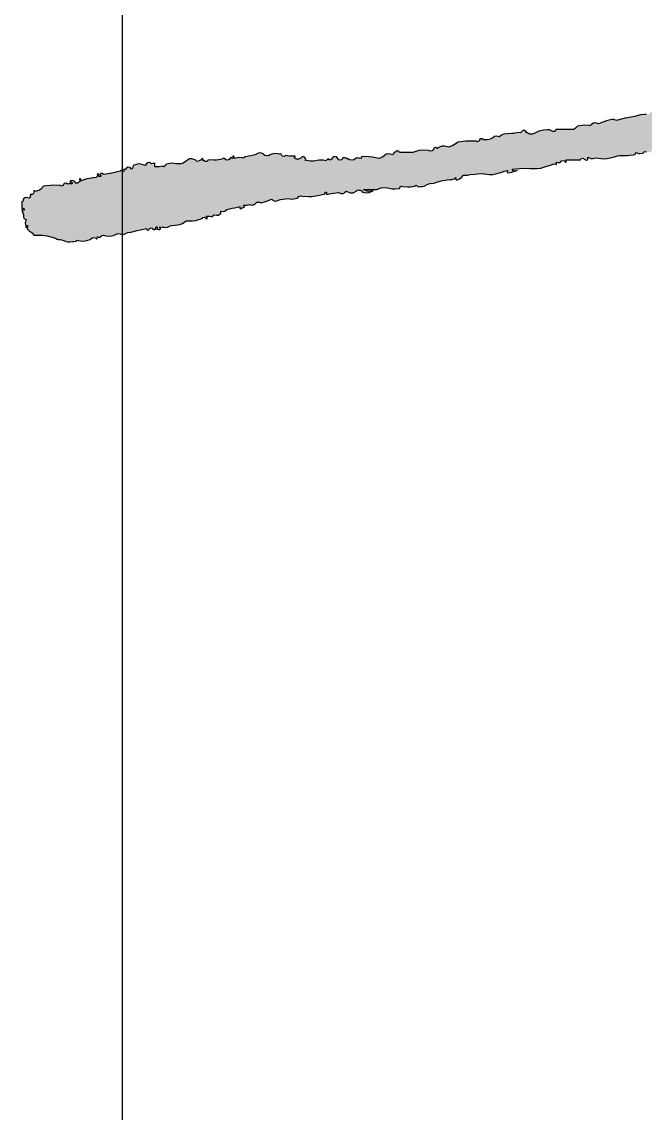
# Model space of a CAD drawing. Header units: millimetres. Extents: x 539196 to 807275, y 431843 to 1156631.
# Drawn here: x 623440 to 623832, y 434808 to 435495 of the extents above; entities that cross this region are included whole.
import ezdxf

# ---------------------------------------------------------------- set-up
doc = ezdxf.new("R2010")
doc.units = ezdxf.units.MM
doc.header["$MEASUREMENT"] = 0

# ---------------------------------------------------------------- blocks, each defined once
blk = doc.blocks.new('nhgjnj')
h = blk.add_hatch(color=5)
h.set_gradient(color1=(0, 0, 255), color2=(46, 46, 255), one_color=1, tint=0.59)
h.paths.add_polyline_path([(87.063, -9.808), (87.064, -9.821), (87.097, -9.821), (87.114, -9.821), (87.147, -9.821), (87.141, -9.81), (87.149, -9.794), (87.161, -9.793), (87.161, -9.804), (87.161, -9.81), (87.161, -9.821), (87.183, -9.813), (87.194, -9.808), (87.217, -9.8), (87.242, -9.8), (87.258, -9.792), (87.272, -9.772), (87.31, -9.782), (87.333, -9.78), (87.37, -9.765), (87.359, -9.772), (87.343, -9.764), (87.342, -9.751), (87.367, -9.758), (87.384, -9.754), (87.404, -9.737), (87.417, -9.711), (87.428, -9.698), (87.453, -9.682), (87.452, -9.581), (87.459, -9.529), (87.488, -9.432), (87.499, -9.412), (87.502, -9.399), (87.501, -9.376), (87.507, -9.36), (87.51, -9.351), (87.515, -9.335), (87.525, -9.308), (87.528, -9.293), (87.529, -9.265), (87.525, -9.235), (87.524, -9.219), (87.522, -9.189), (87.514, -9.187), (87.51, -9.175), (87.515, -9.168), (87.522, -9.113), (87.519, -9.082), (87.501, -9.029), (87.484, -9.006), (87.481, -8.987), (87.488, -8.96), (87.493, -8.957), (87.495, -8.952), (87.495, -8.946), (87.484, -8.95), (87.474, -8.948), (87.467, -8.939), (87.475, -8.937), (87.479, -8.925), (87.474, -8.918), (87.457, -8.895), (87.453, -8.876), (87.46, -8.848), (87.463, -8.792), (87.457, -8.76), (87.432, -8.709), (87.438, -8.682), (87.44, -8.668), (87.446, -8.64), (87.428, -8.61), (87.422, -8.592), (87.418, -8.557), (87.399, -8.485), (87.391, -8.449), (87.376, -8.376), (87.389, -8.374), (87.396, -8.36), (87.39, -8.348), (87.374, -8.343), (87.366, -8.321), (87.376, -8.307), (87.386, -8.293), (87.388, -8.281), (87.383, -8.265), (87.373, -8.271), (87.357, -8.263), (87.356, -8.251), (87.367, -8.251), (87.372, -8.251), (87.383, -8.251), (87.388, -8.235), (87.386, -8.223), (87.376, -8.209), (87.371, -8.218), (87.366, -8.222), (87.356, -8.223), (87.36, -8.19), (87.361, -8.173), (87.363, -8.14), (87.346, -8.103), (87.34, -8.083), (87.335, -8.043), (87.329, -7.989), (87.318, -7.961), (87.286, -7.918), (87.286, -7.842), (87.281, -7.803), (87.258, -7.73), (87.246, -7.724), (87.242, -7.706), (87.251, -7.695), (87.26, -7.689), (87.26, -7.674), (87.251, -7.668), (87.246, -7.676), (87.241, -7.68), (87.231, -7.681), (87.232, -7.659), (87.233, -7.648), (87.238, -7.626), (87.235, -7.612), (87.229, -7.604), (87.217, -7.598), (87.222, -7.565), (87.219, -7.545), (87.203, -7.515), (87.192, -7.515), (87.186, -7.515), (87.175, -7.515), (87.179, -7.486), (87.173, -7.467), (87.154, -7.445), (87.141, -7.384), (87.134, -7.354), (87.119, -7.292), (87.13, -7.297), (87.14, -7.294), (87.147, -7.286), (87.135, -7.268), (87.131, -7.258), (87.126, -7.237), (87.121, -7.246), (87.115, -7.249), (87.106, -7.251), (87.105, -7.223), (87.104, -7.209), (87.099, -7.181), (87.106, -7.154), (87.102, -7.135), (87.085, -7.112), (87.072, -7.099), (87.069, -7.088), (87.071, -7.07), (87.074, -7.062), (87.075, -7.058), (87.078, -7.049), (87.061, -6.999), (87.053, -6.974), (87.036, -6.924), (87.049, -6.907), (87.053, -6.897), (87.057, -6.876), (87.04, -6.822), (87.034, -6.793), (87.029, -6.737), (87.034, -6.692), (87.032, -6.669), (87.022, -6.626), (87.003, -6.612), (86.996, -6.593), (87.001, -6.57), (87.006, -6.498), (87.005, -6.461), (86.994, -6.39), (86.986, -6.356), (86.982, -6.339), (86.974, -6.306), (86.964, -6.31), (86.953, -6.302), (86.953, -6.292), (86.964, -6.292), (86.969, -6.292), (86.981, -6.292), (86.968, -6.237), (86.964, -6.209), (86.96, -6.153), (86.971, -6.122), (86.969, -6.099), (86.953, -6.07), (86.947, -6.069), (86.943, -6.061), (86.946, -6.056), (86.963, -6.012), (86.961, -5.98), (86.939, -5.938), (86.93, -5.936), (86.926, -5.924), (86.932, -5.917), (86.932, -5.899), (86.938, -5.887), (86.953, -5.875), (86.963, -5.826), (86.959, -5.796), (86.939, -5.75), (86.948, -5.794), (86.944, -5.821), (86.925, -5.862), (86.925, -5.8), (86.925, -5.77), (86.925, -5.709), (86.906, -5.662), (86.902, -5.634), (86.904, -5.584), (86.915, -5.529), (86.917, -5.5), (86.911, -5.445), (86.894, -5.438), (86.885, -5.421), (86.89, -5.403), (86.892, -5.348), (86.891, -5.319), (86.883, -5.264), (86.877, -5.264), (86.873, -5.256), (86.876, -5.25), (86.889, -5.238), (86.892, -5.226), (86.89, -5.209), (86.889, -5.189), (86.887, -5.179), (86.883, -5.16), (86.862, -5.116), (86.855, -5.091), (86.849, -5.042), (86.836, -5.004), (86.83, -4.984), (86.821, -4.945), (86.815, -4.911), (86.812, -4.895), (86.807, -4.861), (86.806, -4.832), (86.801, -4.817), (86.786, -4.792), (86.797, -4.796), (86.807, -4.794), (86.814, -4.785), (86.799, -4.748), (86.787, -4.73), (86.758, -4.702), (86.759, -4.671), (86.757, -4.655), (86.751, -4.625), (86.746, -4.57), (86.743, -4.542), (86.737, -4.486), (86.75, -4.407), (86.749, -4.363), (86.73, -4.285), (86.717, -4.249), (86.712, -4.231), (86.703, -4.195), (86.713, -4.199), (86.723, -4.196), (86.73, -4.188), (86.721, -4.145), (86.716, -4.125), (86.703, -4.083), (86.711, -4.105), (86.706, -4.124), (86.689, -4.139), (86.679, -4.056), (86.677, -4.014), (86.682, -3.931), (86.682, -3.881), (86.681, -3.855), (86.675, -3.806), (86.661, -3.761), (86.654, -3.739), (86.64, -3.694), (86.629, -3.669), (86.628, -3.652), (86.633, -3.625), (86.622, -3.625), (86.617, -3.625), (86.605, -3.625), (86.609, -3.608), (86.61, -3.6), (86.612, -3.583), (86.593, -3.57), (86.586, -3.551), (86.592, -3.528), (86.599, -3.529), (86.607, -3.522), (86.605, -3.514), (86.594, -3.514), (86.589, -3.514), (86.578, -3.514), (86.578, -3.447), (86.578, -3.414), (86.578, -3.347), (86.563, -3.339), (86.559, -3.318), (86.571, -3.305), (86.581, -3.292), (86.583, -3.28), (86.578, -3.264), (86.567, -3.264), (86.561, -3.264), (86.55, -3.264), (86.563, -3.227), (86.564, -3.205), (86.557, -3.167), (86.567, -3.087), (86.566, -3.044), (86.55, -2.965), (86.533, -2.92), (86.529, -2.895), (86.529, -2.847), (86.529, -2.802), (86.527, -2.78), (86.522, -2.736), (86.519, -2.72), (86.51, -2.711), (86.494, -2.708), (86.505, -2.676), (86.507, -2.658), (86.501, -2.625), (86.489, -2.612), (86.485, -2.601), (86.487, -2.583), (86.49, -2.561), (86.491, -2.55), (86.494, -2.528), (86.483, -2.528), (86.478, -2.528), (86.467, -2.528), (86.477, -2.484), (86.479, -2.461), (86.473, -2.416), (86.468, -2.425), (86.463, -2.429), (86.453, -2.43), (86.443, -2.416), (86.45, -2.395), (86.467, -2.389), (86.467, -2.333), (86.467, -2.305), (86.467, -2.25), (86.456, -2.246), (86.452, -2.23), (86.46, -2.222), (86.463, -2.176), (86.456, -2.15), (86.432, -2.111), (86.421, -2.084), (86.418, -2.07), (86.418, -2.041), (86.423, -2.038), (86.426, -2.034), (86.425, -2.027), (86.414, -2.027), (86.408, -2.027), (86.397, -2.027), (86.414, -1.998), (86.415, -1.976), (86.404, -1.944), (86.414, -1.93), (86.411, -1.912), (86.397, -1.902), (86.397, -1.847), (86.397, -1.819), (86.397, -1.763), (86.382, -1.755), (86.379, -1.734), (86.39, -1.722), (86.378, -1.702), (86.375, -1.689), (86.376, -1.666), (86.367, -1.634), (86.371, -1.61), (86.39, -1.583), (86.405, -1.566), (86.409, -1.55), (86.404, -1.527), (86.394, -1.501), (86.391, -1.486), (86.39, -1.458), (86.395, -1.397), (86.393, -1.365), (86.383, -1.305), (86.39, -1.316), (86.382, -1.331), (86.369, -1.333), (86.376, -1.255), (86.377, -1.216), (86.376, -1.138), (86.371, -1.117), (86.361, -1.105), (86.341, -1.097), (86.34, -1.057), (86.343, -1.037), (86.355, -0.999), (86.367, -0.994), (86.372, -0.991), (86.383, -0.985), (86.385, -0.924), (86.38, -0.892), (86.362, -0.833), (86.343, -0.779), (86.337, -0.75), (86.335, -0.694), (86.334, -0.638), (86.333, -0.61), (86.328, -0.555), (86.313, -0.536), (86.305, -0.527), (86.286, -0.513), (86.277, -0.483), (86.281, -0.462), (86.3, -0.437), (86.32, -0.414), (86.323, -0.387), (86.307, -0.36), (86.298, -0.316), (86.295, -0.294), (86.293, -0.249), (86.301, -0.211), (86.299, -0.189), (86.286, -0.152), (86.275, -0.124), (86.269, -0.11), (86.258, -0.083), (86.258, 0.012), (86.258, 0.059), (86.258, 0.154), (86.237, 0.172), (86.234, 0.201), (86.251, 0.223), (86.259, 0.257), (86.253, 0.281), (86.23, 0.306), (86.216, 0.332), (86.211, 0.347), (86.21, 0.376), (86.212, 0.404), (86.211, 0.419), (86.203, 0.445), (86.185, 0.443), (86.174, 0.447), (86.161, 0.459), (86.163, 0.477), (86.159, 0.488), (86.147, 0.501), (86.158, 0.495), (86.173, 0.502), (86.175, 0.515), (86.164, 0.51), (86.154, 0.513), (86.147, 0.522), (86.163, 0.534), (86.168, 0.551), (86.161, 0.57), (86.15, 0.57), (86.144, 0.57), (86.133, 0.57), (86.136, 0.589), (86.129, 0.604), (86.112, 0.612), (86.101, 0.638), (86.1, 0.654), (86.105, 0.682), (86.124, 0.675), (86.141, 0.68), (86.154, 0.695), (86.163, 0.719), (86.161, 0.737), (86.147, 0.758), (86.121, 0.773), (86.109, 0.791), (86.105, 0.82), (86.094, 0.82), (86.089, 0.82), (86.078, 0.82), (86.088, 0.86), (86.095, 0.88), (86.112, 0.918), (86.093, 0.957), (86.086, 0.979), (86.078, 1.022), (86.093, 1.028), (86.1, 1.041), (86.098, 1.057), (86.111, 1.111), (86.114, 1.14), (86.112, 1.196), (86.096, 1.204), (86.088, 1.219), (86.091, 1.237), (86.098, 1.238), (86.102, 1.246), (86.098, 1.251), (86.084, 1.279), (86.078, 1.293), (86.064, 1.321), (86.063, 1.354), (86.064, 1.371), (86.071, 1.404), (86.077, 1.526), (86.075, 1.588), (86.064, 1.71), (86.049, 1.718), (86.045, 1.739), (86.057, 1.751), (86.063, 1.79), (86.06, 1.813), (86.043, 1.848), (86.032, 1.962), (86.033, 2.021), (86.05, 2.133), (86.062, 2.14), (86.066, 2.157), (86.057, 2.168), (86.045, 2.186), (86.038, 2.195), (86.022, 2.21), (86.022, 2.265), (86.022, 2.293), (86.022, 2.349), (86.011, 2.382), (86.005, 2.399), (85.994, 2.432), (86.002, 2.515), (86.003, 2.557), (86.001, 2.64), (85.988, 2.702), (85.981, 2.732), (85.966, 2.793), (85.977, 2.787), (85.993, 2.795), (85.994, 2.807), (85.984, 2.801), (85.968, 2.809), (85.966, 2.821), (85.978, 2.821), (85.983, 2.821), (85.994, 2.821), (85.998, 2.837), (85.999, 2.846), (86.001, 2.863), (86.003, 2.913), (86, 2.939), (85.987, 2.988), (85.989, 3.099), (85.988, 3.155), (85.98, 3.265), (85.974, 3.266), (85.97, 3.274), (85.973, 3.279), (85.981, 3.335), (85.984, 3.363), (85.987, 3.418), (85.982, 3.421), (85.979, 3.426), (85.98, 3.432), (85.991, 3.428), (86.001, 3.43), (86.008, 3.439), (86.001, 3.455), (85.994, 3.463), (85.98, 3.474), (85.967, 3.511), (85.966, 3.533), (85.973, 3.571), (85.985, 3.626), (85.988, 3.654), (85.987, 3.71), (85.975, 3.713), (85.968, 3.727), (85.973, 3.738), (85.962, 3.771), (85.957, 3.788), (85.946, 3.821), (85.947, 3.833), (85.936, 3.844), (85.925, 3.842), (85.922, 3.837), (85.917, 3.834), (85.911, 3.835), (85.911, 3.846), (85.911, 3.852), (85.911, 3.863), (85.921, 3.858), (85.931, 3.861), (85.939, 3.87), (85.93, 3.872), (85.926, 3.884), (85.932, 3.891), (85.934, 3.899), (85.946, 3.903), (85.953, 3.898), (85.963, 3.894), (85.973, 3.896), (85.98, 3.905), (85.966, 3.929), (85.964, 3.948), (85.973, 3.974), (85.979, 3.977), (85.981, 3.982), (85.98, 3.988), (85.969, 3.988), (85.964, 3.988), (85.953, 3.988), (85.943, 4.008), (85.941, 4.021), (85.946, 4.043), (85.96, 4.07), (85.965, 4.084), (85.973, 4.113), (85.963, 4.132), (85.956, 4.141), (85.939, 4.155), (85.947, 4.181), (85.948, 4.196), (85.946, 4.224), (85.935, 4.25), (85.932, 4.265), (85.932, 4.293), (85.936, 4.315), (85.934, 4.329), (85.925, 4.349), (85.936, 4.349), (85.941, 4.349), (85.953, 4.349), (85.958, 4.382), (85.954, 4.402), (85.939, 4.432), (85.95, 4.432), (85.955, 4.432), (85.966, 4.432), (85.966, 4.488), (85.966, 4.516), (85.966, 4.571), (85.973, 4.572), (85.977, 4.58), (85.973, 4.585), (85.947, 4.647), (85.941, 4.685), (85.946, 4.752), (85.953, 4.76), (85.949, 4.776), (85.939, 4.78), (85.939, 4.835), (85.939, 4.863), (85.939, 4.919), (85.924, 4.927), (85.92, 4.948), (85.932, 4.96), (85.942, 4.974), (85.944, 4.986), (85.939, 5.002), (85.928, 4.998), (85.918, 5), (85.911, 5.009), (85.931, 5.032), (85.934, 5.059), (85.918, 5.085), (85.923, 5.102), (85.926, 5.11), (85.932, 5.127), (85.903, 5.163), (85.895, 5.193), (85.904, 5.238), (85.92, 5.268), (85.923, 5.288), (85.918, 5.321), (85.915, 5.335), (85.909, 5.343), (85.897, 5.349), (85.906, 5.415), (85.907, 5.449), (85.904, 5.516), (85.888, 5.545), (85.89, 5.573), (85.911, 5.599), (85.923, 5.611), (85.925, 5.626), (85.918, 5.641), (85.913, 5.65), (85.907, 5.654), (85.897, 5.655), (85.891, 5.688), (85.889, 5.705), (85.89, 5.738), (85.895, 5.771), (85.896, 5.788), (85.897, 5.822), (85.886, 5.822), (85.88, 5.822), (85.869, 5.822), (85.866, 5.84), (85.873, 5.855), (85.89, 5.863), (85.9, 5.893), (85.907, 5.907), (85.925, 5.933), (85.929, 5.978), (85.924, 6.003), (85.904, 6.044), (85.906, 6.086), (85.905, 6.107), (85.897, 6.148), (85.881, 6.161), (85.876, 6.178), (85.883, 6.197), (85.894, 6.197), (85.9, 6.197), (85.911, 6.197), (85.912, 6.219), (85.914, 6.23), (85.918, 6.252), (85.926, 6.27), (85.924, 6.286), (85.911, 6.301), (85.902, 6.303), (85.898, 6.315), (85.904, 6.322), (85.92, 6.415), (85.918, 6.466), (85.897, 6.558), (85.911, 6.558), (85.918, 6.558), (85.932, 6.558), (85.911, 6.599), (85.905, 6.623), (85.904, 6.669), (85.916, 6.672), (85.923, 6.686), (85.918, 6.697), (85.927, 6.723), (85.93, 6.738), (85.932, 6.766), (85.921, 6.827), (85.918, 6.858), (85.918, 6.919), (85.921, 6.945), (85.926, 6.959), (85.939, 6.982), (85.951, 6.988), (85.955, 7.006), (85.946, 7.016), (85.933, 7.029), (85.929, 7.041), (85.932, 7.058), (85.943, 7.125), (85.95, 7.159), (85.966, 7.225), (85.955, 7.225), (85.95, 7.225), (85.939, 7.225), (85.938, 7.253), (85.937, 7.267), (85.932, 7.294), (85.935, 7.34), (85.941, 7.364), (85.959, 7.405), (85.955, 7.48), (85.956, 7.519), (85.966, 7.593), (85.986, 7.63), (85.991, 7.655), (85.987, 7.697), (85.978, 7.713), (85.974, 7.721), (85.966, 7.739), (85.977, 7.732), (85.993, 7.74), (85.994, 7.753), (85.983, 7.753), (85.978, 7.753), (85.966, 7.753), (85.97, 7.769), (85.971, 7.778), (85.973, 7.794), (85.978, 7.825), (85.986, 7.842), (86.008, 7.864), (86.008, 7.892), (86.01, 7.906), (86.015, 7.933), (86.004, 7.994), (86.001, 8.025), (86.001, 8.086), (86.005, 8.097), (86.003, 8.106), (85.994, 8.114), (86.005, 8.114), (86.011, 8.114), (86.022, 8.114), (86.024, 8.169), (86.023, 8.198), (86.015, 8.253), (86.03, 8.312), (86.029, 8.348), (86.008, 8.406), (85.983, 8.462), (85.977, 8.496), (85.98, 8.558), (85.991, 8.562), (85.995, 8.578), (85.987, 8.586), (85.99, 8.647), (85.987, 8.679), (85.973, 8.739), (85.973, 8.774), (85.966, 8.794), (85.946, 8.822), (85.876, 8.856), (85.841, 8.872), (85.772, 8.906), (85.713, 8.924), (85.679, 8.925), (85.619, 8.913), (85.579, 8.904), (85.558, 8.893), (85.529, 8.864), (85.486, 8.808), (85.467, 8.776), (85.439, 8.711), (85.441, 8.678), (85.443, 8.661), (85.445, 8.628), (85.437, 8.611), (85.433, 8.603), (85.425, 8.586), (85.422, 8.508), (85.427, 8.468), (85.445, 8.392), (85.455, 8.359), (85.458, 8.342), (85.459, 8.308), (85.453, 8.183), (85.454, 8.12), (85.466, 7.996), (85.486, 7.986), (85.496, 7.969), (85.494, 7.947), (85.483, 7.947), (85.477, 7.947), (85.466, 7.947), (85.463, 7.931), (85.461, 7.922), (85.459, 7.905), (85.452, 7.884), (85.454, 7.869), (85.466, 7.85), (85.455, 7.85), (85.45, 7.85), (85.439, 7.85), (85.439, 7.839), (85.439, 7.833), (85.439, 7.822), (85.45, 7.822), (85.455, 7.822), (85.466, 7.822), (85.481, 7.78), (85.482, 7.755), (85.473, 7.711), (85.467, 7.683), (85.463, 7.668), (85.452, 7.641), (85.434, 7.645), (85.419, 7.637), (85.411, 7.621), (85.431, 7.611), (85.44, 7.594), (85.439, 7.572), (85.419, 7.551), (85.413, 7.531), (85.418, 7.503), (85.413, 7.478), (85.415, 7.463), (85.425, 7.44), (85.445, 7.417), (85.447, 7.39), (85.432, 7.364), (85.421, 7.315), (85.423, 7.286), (85.439, 7.239), (85.45, 7.233), (85.455, 7.23), (85.466, 7.225), (85.474, 7.153), (85.475, 7.116), (85.473, 7.044), (85.471, 7.03), (85.465, 7.023), (85.452, 7.016), (85.454, 6.977), (85.452, 6.957), (85.445, 6.919), (85.446, 6.836), (85.445, 6.794), (85.439, 6.711), (85.427, 6.711), (85.422, 6.711), (85.411, 6.711), (85.404, 6.65), (85.402, 6.619), (85.404, 6.558), (85.402, 6.524), (85.405, 6.506), (85.418, 6.475), (85.431, 6.409), (85.429, 6.372), (85.411, 6.308), (85.405, 6.308), (85.402, 6.308), (85.397, 6.308), (85.397, 6.247), (85.397, 6.216), (85.397, 6.155), (85.386, 6.151), (85.382, 6.136), (85.39, 6.127), (85.395, 6.119), (85.401, 6.115), (85.411, 6.113), (85.415, 6.091), (85.413, 6.078), (85.404, 6.058), (85.399, 6.066), (85.393, 6.07), (85.383, 6.072), (85.392, 6.011), (85.396, 5.98), (85.404, 5.919), (85.393, 5.893), (85.39, 5.878), (85.39, 5.849), (85.406, 5.82), (85.409, 5.799), (85.404, 5.766), (85.398, 5.694), (85.396, 5.658), (85.39, 5.585), (85.402, 5.563), (85.4, 5.542), (85.383, 5.523), (85.4, 5.473), (85.408, 5.448), (85.425, 5.398), (85.425, 5.388), (85.42, 5.381), (85.411, 5.377), (85.411, 5.321), (85.411, 5.294), (85.411, 5.238), (85.416, 5.238), (85.419, 5.238), (85.425, 5.238), (85.425, 5.11), (85.425, 5.046), (85.425, 4.919), (85.419, 4.919), (85.416, 4.919), (85.411, 4.919), (85.411, 4.846), (85.411, 4.81), (85.411, 4.738), (85.422, 4.732), (85.427, 4.73), (85.439, 4.724), (85.43, 4.657), (85.426, 4.624), (85.418, 4.557), (85.418, 4.539), (85.424, 4.527), (85.439, 4.516), (85.436, 4.46), (85.435, 4.432), (85.432, 4.377), (85.426, 4.199), (85.428, 4.11), (85.439, 3.932), (85.449, 3.928), (85.453, 3.913), (85.445, 3.905), (85.441, 3.827), (85.443, 3.787), (85.452, 3.71), (85.464, 3.671), (85.469, 3.652), (85.48, 3.613), (85.48, 3.507), (85.48, 3.454), (85.48, 3.349), (85.486, 3.348), (85.49, 3.34), (85.487, 3.335), (85.477, 3.286), (85.478, 3.257), (85.494, 3.21), (85.516, 3.185), (85.518, 3.155), (85.501, 3.127), (85.489, 3.124), (85.482, 3.11), (85.487, 3.099), (85.492, 3.059), (85.498, 3.038), (85.515, 3.002), (85.529, 2.988), (85.525, 2.962), (85.508, 2.953), (85.495, 2.906), (85.489, 2.882), (85.48, 2.835), (85.491, 2.835), (85.497, 2.835), (85.508, 2.835), (85.522, 2.811), (85.524, 2.792), (85.515, 2.765), (85.501, 2.705), (85.495, 2.674), (85.487, 2.613), (85.498, 2.573), (85.505, 2.553), (85.522, 2.515), (85.512, 2.483), (85.516, 2.459), (85.536, 2.432), (85.536, 2.332), (85.536, 2.282), (85.536, 2.182), (85.56, 2.138), (85.562, 2.103), (85.543, 2.057), (85.526, 2.048), (85.519, 2.034), (85.522, 2.015), (85.533, 2.01), (85.539, 2.007), (85.55, 2.001), (85.545, 1.963), (85.544, 1.943), (85.543, 1.904), (85.558, 1.874), (85.561, 1.854), (85.557, 1.821), (85.549, 1.812), (85.553, 1.797), (85.564, 1.793), (85.564, 1.737), (85.564, 1.71), (85.564, 1.654), (85.542, 1.629), (85.539, 1.599), (85.557, 1.571), (85.562, 1.55), (85.572, 1.538), (85.591, 1.529), (85.609, 1.47), (85.611, 1.436), (85.598, 1.376), (85.594, 1.298), (85.595, 1.259), (85.605, 1.182), (85.62, 1.131), (85.629, 1.106), (85.647, 1.057), (85.647, 1.029), (85.647, 1.015), (85.647, 0.987), (85.664, 0.989), (85.676, 0.985), (85.689, 0.973), (85.68, 0.951), (85.676, 0.94), (85.668, 0.918), (85.687, 0.904), (85.694, 0.885), (85.689, 0.862), (85.674, 0.854), (85.67, 0.833), (85.682, 0.82), (85.666, 0.79), (85.662, 0.771), (85.661, 0.737), (85.672, 0.726), (85.677, 0.72), (85.689, 0.709), (85.686, 0.665), (85.689, 0.641), (85.702, 0.598), (85.722, 0.587), (85.725, 0.558), (85.709, 0.543), (85.714, 0.497), (85.719, 0.474), (85.737, 0.431), (85.748, 0.366), (85.749, 0.331), (85.744, 0.265), (85.733, 0.261), (85.73, 0.246), (85.737, 0.237), (85.732, 0.209), (85.729, 0.195), (85.723, 0.168), (85.734, 0.112), (85.74, 0.084), (85.751, 0.029), (85.739, 0.016), (85.735, 0.004), (85.737, -0.013), (85.738, -0.032), (85.743, -0.043), (85.758, -0.055), (85.754, -0.105), (85.757, -0.132), (85.772, -0.18), (85.778, -0.18), (85.782, -0.188), (85.779, -0.194), (85.77, -0.2), (85.77, -0.215), (85.779, -0.221), (85.784, -0.213), (85.79, -0.209), (85.8, -0.208), (85.796, -0.224), (85.795, -0.232), (85.793, -0.249), (85.805, -0.262), (85.809, -0.273), (85.807, -0.291), (85.798, -0.298), (85.795, -0.308), (85.8, -0.319), (85.81, -0.314), (85.82, -0.317), (85.827, -0.326), (85.804, -0.367), (85.802, -0.4), (85.821, -0.444), (85.821, -0.519), (85.822, -0.556), (85.827, -0.631), (85.842, -0.637), (85.85, -0.65), (85.848, -0.666), (85.836, -0.669), (85.829, -0.682), (85.834, -0.694), (85.833, -0.725), (85.838, -0.744), (85.855, -0.77), (85.863, -0.786), (85.869, -0.794), (85.883, -0.805), (85.885, -0.849), (85.884, -0.872), (85.876, -0.916), (85.877, -0.949), (85.875, -0.967), (85.869, -0.999), (85.88, -0.999), (85.886, -0.999), (85.897, -0.999), (85.897, -1.051), (85.903, -1.078), (85.925, -1.124), (85.925, -1.208), (85.925, -1.249), (85.925, -1.333), (85.942, -1.339), (85.951, -1.357), (85.946, -1.374), (85.95, -1.385), (85.947, -1.395), (85.939, -1.402), (85.939, -1.458), (85.939, -1.486), (85.939, -1.541), (85.963, -1.573), (85.968, -1.6), (85.959, -1.638), (85.951, -1.721), (85.952, -1.765), (85.966, -1.847), (85.977, -1.851), (85.981, -1.866), (85.973, -1.875), (85.965, -1.881), (85.965, -1.896), (85.973, -1.902), (85.978, -1.894), (85.984, -1.89), (85.994, -1.888), (85.99, -1.944), (85.993, -1.974), (86.008, -2.027), (86.022, -2.057), (86.031, -2.071), (86.05, -2.097), (86.059, -2.121), (86.054, -2.142), (86.036, -2.159), (86.023, -2.166), (86.02, -2.183), (86.029, -2.194), (86.021, -2.274), (86.022, -2.316), (86.036, -2.396), (86.045, -2.407), (86.047, -2.417), (86.043, -2.43), (86.024, -2.452), (86.018, -2.471), (86.022, -2.5), (86.033, -2.504), (86.037, -2.519), (86.029, -2.528), (86.023, -2.531), (86.021, -2.535), (86.022, -2.541), (86.033, -2.541), (86.039, -2.541), (86.05, -2.541), (86.053, -2.586), (86.054, -2.608), (86.057, -2.653), (86.077, -2.724), (86.085, -2.76), (86.098, -2.833), (86.108, -2.873), (86.113, -2.892), (86.126, -2.93), (86.115, -2.95), (86.112, -2.963), (86.112, -2.986), (86.128, -3.048), (86.138, -3.079), (86.161, -3.139), (86.151, -3.174), (86.155, -3.198), (86.175, -3.229), (86.183, -3.231), (86.187, -3.243), (86.182, -3.25), (86.18, -3.303), (86.181, -3.33), (86.189, -3.382), (86.205, -3.399), (86.214, -3.407), (86.23, -3.424), (86.23, -3.507), (86.23, -3.549), (86.23, -3.632), (86.245, -3.638), (86.253, -3.651), (86.251, -3.667), (86.234, -3.708), (86.231, -3.733), (86.237, -3.778), (86.243, -3.812), (86.249, -3.83), (86.265, -3.861), (86.283, -3.905), (86.282, -3.938), (86.258, -3.979), (86.241, -3.989), (86.237, -4.014), (86.251, -4.028), (86.263, -4.04), (86.267, -4.052), (86.265, -4.07), (86.274, -4.119), (86.276, -4.144), (86.279, -4.195), (86.284, -4.236), (86.292, -4.257), (86.314, -4.292), (86.305, -4.322), (86.309, -4.343), (86.328, -4.368), (86.345, -4.407), (86.35, -4.43), (86.348, -4.472), (86.335, -4.486), (86.338, -4.512), (86.355, -4.521), (86.368, -4.527), (86.372, -4.545), (86.362, -4.556), (86.362, -4.639), (86.364, -4.681), (86.376, -4.764), (86.402, -4.807), (86.413, -4.829), (86.432, -4.875), (86.422, -4.924), (86.423, -4.953), (86.439, -5), (86.445, -5.001), (86.449, -5.009), (86.446, -5.014), (86.436, -5.025), (86.44, -5.043), (86.453, -5.049), (86.474, -5.065), (86.481, -5.086), (86.473, -5.111), (86.467, -5.184), (86.471, -5.223), (86.494, -5.292), (86.494, -5.353), (86.494, -5.384), (86.494, -5.445), (86.479, -5.453), (86.476, -5.474), (86.487, -5.487), (86.499, -5.505), (86.506, -5.513), (86.522, -5.528), (86.514, -5.555), (86.512, -5.57), (86.515, -5.598), (86.539, -5.628), (86.55, -5.645), (86.564, -5.681), (86.55, -5.758), (86.545, -5.797), (86.543, -5.875), (86.548, -5.884), (86.554, -5.888), (86.564, -5.889), (86.562, -5.912), (86.561, -5.923), (86.557, -5.945), (86.578, -5.972), (86.584, -5.995), (86.578, -6.028), (86.571, -6.029), (86.568, -6.037), (86.571, -6.042), (86.559, -6.062), (86.555, -6.075), (86.557, -6.098), (86.562, -6.106), (86.568, -6.11), (86.578, -6.112), (86.584, -6.131), (86.58, -6.148), (86.564, -6.16), (86.544, -6.176), (86.541, -6.203), (86.557, -6.223), (86.573, -6.231), (86.581, -6.246), (86.578, -6.264), (86.571, -6.265), (86.568, -6.273), (86.571, -6.278), (86.579, -6.287), (86.583, -6.291), (86.592, -6.299), (86.584, -6.329), (86.583, -6.345), (86.585, -6.376), (86.594, -6.442), (86.594, -6.476), (86.585, -6.542), (86.582, -6.534), (86.571, -6.53), (86.564, -6.535), (86.547, -6.545), (86.543, -6.57), (86.557, -6.584), (86.571, -6.614), (86.571, -6.637), (86.557, -6.667), (86.552, -6.659), (86.546, -6.655), (86.536, -6.653), (86.538, -6.698), (86.536, -6.721), (86.529, -6.765), (86.543, -6.779), (86.539, -6.803), (86.522, -6.813), (86.514, -6.815), (86.51, -6.827), (86.515, -6.834), (86.508, -6.881), (86.51, -6.907), (86.522, -6.952), (86.531, -6.954), (86.535, -6.966), (86.529, -6.973), (86.534, -6.99), (86.529, -7.004), (86.515, -7.015), (86.499, -7.053), (86.501, -7.083), (86.522, -7.119), (86.534, -7.169), (86.539, -7.194), (86.55, -7.244), (86.558, -7.246), (86.562, -7.258), (86.557, -7.265), (86.554, -7.304), (86.555, -7.324), (86.564, -7.362), (86.553, -7.356), (86.537, -7.363), (86.536, -7.376), (86.547, -7.371), (86.556, -7.374), (86.564, -7.383), (86.555, -7.385), (86.551, -7.397), (86.557, -7.404), (86.576, -7.417), (86.583, -7.436), (86.578, -7.459), (86.563, -7.467), (86.559, -7.488), (86.571, -7.501), (86.582, -7.564), (86.583, -7.597), (86.578, -7.661), (86.593, -7.667), (86.6, -7.679), (86.598, -7.695), (86.59, -7.703), (86.587, -7.713), (86.592, -7.723), (86.581, -7.719), (86.571, -7.721), (86.564, -7.73), (86.585, -7.75), (86.593, -7.765), (86.598, -7.793), (86.59, -7.801), (86.586, -7.805), (86.578, -7.813), (86.567, -7.851), (86.57, -7.878), (86.592, -7.911), (86.617, -7.953), (86.625, -7.98), (86.626, -8.029), (86.619, -8.078), (86.621, -8.105), (86.633, -8.154), (86.651, -8.16), (86.659, -8.178), (86.654, -8.195), (86.66, -8.228), (86.662, -8.245), (86.661, -8.279), (86.644, -8.279), (86.636, -8.279), (86.619, -8.279), (86.623, -8.295), (86.624, -8.304), (86.626, -8.32), (86.611, -8.341), (86.614, -8.367), (86.633, -8.383), (86.642, -8.385), (86.646, -8.397), (86.64, -8.404), (86.628, -8.452), (86.629, -8.482), (86.647, -8.529), (86.664, -8.536), (86.673, -8.54), (86.689, -8.55), (86.669, -8.566), (86.666, -8.592), (86.682, -8.612), (86.691, -8.62), (86.693, -8.629), (86.689, -8.64), (86.699, -8.636), (86.709, -8.638), (86.717, -8.647), (86.704, -8.653), (86.7, -8.671), (86.71, -8.682), (86.73, -8.759), (86.738, -8.798), (86.751, -8.876), (86.739, -8.888), (86.739, -8.906), (86.751, -8.918), (86.756, -8.909), (86.762, -8.905), (86.772, -8.904), (86.772, -8.915), (86.772, -8.921), (86.772, -8.932), (86.761, -8.925), (86.746, -8.933), (86.744, -8.946), (86.762, -8.944), (86.773, -8.947), (86.786, -8.96), (86.788, -8.982), (86.789, -8.993), (86.793, -9.015), (86.801, -9.066), (86.808, -9.092), (86.828, -9.14), (86.817, -9.134), (86.801, -9.142), (86.8, -9.154), (86.825, -9.149), (86.849, -9.17), (86.849, -9.196), (86.84, -9.204), (86.836, -9.208), (86.828, -9.217), (86.818, -9.234), (86.824, -9.255), (86.842, -9.265), (86.835, -9.254), (86.843, -9.239), (86.856, -9.237), (86.857, -9.26), (86.858, -9.271), (86.862, -9.293), (86.849, -9.307), (86.852, -9.332), (86.869, -9.342), (86.882, -9.348), (86.886, -9.366), (86.876, -9.376), (86.874, -9.454), (86.876, -9.493), (86.883, -9.571), (86.919, -9.6), (86.934, -9.623), (86.946, -9.668), (86.94, -9.671), (86.938, -9.676), (86.939, -9.682), (86.956, -9.68), (86.968, -9.684), (86.981, -9.696), (86.981, -9.707), (86.981, -9.712), (86.981, -9.724), (86.998, -9.722), (87.009, -9.725), (87.022, -9.737), (87.016, -9.765), (87.019, -9.784), (87.036, -9.807), (87.047, -9.801)])
for p, q in [((86.053, -2.586), (86.054, -2.608)), ((86.054, -2.608), (86.057, -2.653)), ((86.057, -2.653), (86.077, -2.724)), ((86.485, -2.601), (86.487, -2.583)), ((86.489, -2.612), (86.485, -2.601)), ((86.501, -2.625), (86.489, -2.612)), ((86.507, -2.658), (86.501, -2.625)), ((86.077, -2.724), (86.085, -2.76)), ((86.085, -2.76), (86.098, -2.833)), ((86.494, -2.708), (86.505, -2.676)), ((86.51, -2.711), (86.494, -2.708)), ((86.505, -2.676), (86.507, -2.658)), ((86.519, -2.72), (86.51, -2.711)), ((86.522, -2.736), (86.519, -2.72)), ((86.527, -2.78), (86.522, -2.736)), ((86.529, -2.802), (86.527, -2.78)), ((86.098, -2.833), (86.108, -2.873)), ((86.108, -2.873), (86.113, -2.892)), ((86.113, -2.892), (86.126, -2.93)), ((86.529, -2.847), (86.529, -2.802)), ((86.529, -2.895), (86.529, -2.847)), ((86.533, -2.92), (86.529, -2.895)), ((86.115, -2.95), (86.112, -2.963)), ((86.112, -2.963), (86.112, -2.986)), ((86.112, -2.986), (86.128, -3.048)), ((86.126, -2.93), (86.115, -2.95)), ((86.55, -2.965), (86.533, -2.92)), ((86.566, -3.044), (86.55, -2.965)), ((86.128, -3.048), (86.138, -3.079)), ((86.138, -3.079), (86.161, -3.139)), ((86.161, -3.139), (86.151, -3.174)), ((86.557, -3.167), (86.567, -3.087)), ((86.567, -3.087), (86.566, -3.044)), ((86.151, -3.174), (86.155, -3.198)), ((86.155, -3.198), (86.175, -3.229)), ((86.175, -3.229), (86.183, -3.231)), ((86.182, -3.25), (86.18, -3.303)), ((86.187, -3.243), (86.182, -3.25)), ((86.183, -3.231), (86.187, -3.243)), ((86.55, -3.264), (86.563, -3.227)), ((86.561, -3.264), (86.55, -3.264)), ((86.564, -3.205), (86.557, -3.167)), ((86.567, -3.264), (86.561, -3.264)), ((86.563, -3.227), (86.564, -3.205)), ((86.578, -3.264), (86.567, -3.264)), ((86.583, -3.28), (86.578, -3.264)), ((86.581, -3.292), (86.583, -3.28)), ((86.18, -3.303), (86.181, -3.33)), ((86.181, -3.33), (86.189, -3.382)), ((86.189, -3.382), (86.205, -3.399)), ((86.205, -3.399), (86.214, -3.407)), ((86.214, -3.407), (86.23, -3.424)), ((86.559, -3.318), (86.571, -3.305)), ((86.563, -3.339), (86.559, -3.318)), ((86.578, -3.347), (86.563, -3.339)), ((86.571, -3.305), (86.581, -3.292)), ((86.578, -3.414), (86.578, -3.347)), ((86.23, -3.424), (86.23, -3.507)), ((86.23, -3.507), (86.23, -3.549)), ((86.578, -3.447), (86.578, -3.414)), ((86.578, -3.514), (86.578, -3.447)), ((86.589, -3.514), (86.578, -3.514)), ((86.586, -3.551), (86.592, -3.528)), ((86.594, -3.514), (86.589, -3.514)), ((86.592, -3.528), (86.599, -3.529)), ((86.605, -3.514), (86.594, -3.514)), ((86.599, -3.529), (86.607, -3.522)), ((86.607, -3.522), (86.605, -3.514)), ((86.23, -3.549), (86.23, -3.632)), ((86.23, -3.632), (86.245, -3.638)), ((86.245, -3.638), (86.253, -3.651)), ((86.253, -3.651), (86.251, -3.667)), ((86.593, -3.57), (86.586, -3.551)), ((86.612, -3.583), (86.593, -3.57)), ((86.605, -3.625), (86.609, -3.608)), ((86.617, -3.625), (86.605, -3.625)), ((86.609, -3.608), (86.61, -3.6)), ((86.61, -3.6), (86.612, -3.583)), ((86.622, -3.625), (86.617, -3.625)), ((86.633, -3.625), (86.622, -3.625)), ((86.628, -3.652), (86.633, -3.625)), ((86.629, -3.669), (86.628, -3.652)), ((86.234, -3.708), (86.231, -3.733)), ((86.231, -3.733), (86.237, -3.778)), ((86.251, -3.667), (86.234, -3.708)), ((86.237, -3.778), (86.243, -3.812)), ((86.64, -3.694), (86.629, -3.669)), ((86.654, -3.739), (86.64, -3.694)), ((86.661, -3.761), (86.654, -3.739)), ((86.675, -3.806), (86.661, -3.761)), ((86.243, -3.812), (86.249, -3.83)), ((86.249, -3.83), (86.265, -3.861)), ((86.265, -3.861), (86.283, -3.905)), ((86.283, -3.905), (86.282, -3.938)), ((86.681, -3.855), (86.675, -3.806)), ((86.682, -3.881), (86.681, -3.855)), ((86.682, -3.931), (86.682, -3.881)), ((86.241, -3.989), (86.237, -4.014)), ((86.237, -4.014), (86.251, -4.028)), ((86.258, -3.979), (86.241, -3.989)), ((86.251, -4.028), (86.263, -4.04)), ((86.282, -3.938), (86.258, -3.979)), ((86.263, -4.04), (86.267, -4.052)), ((86.677, -4.014), (86.682, -3.931)), ((86.679, -4.056), (86.677, -4.014)), ((86.267, -4.052), (86.265, -4.07)), ((86.265, -4.07), (86.274, -4.119)), ((86.274, -4.119), (86.276, -4.144)), ((86.276, -4.144), (86.279, -4.195)), ((86.689, -4.139), (86.679, -4.056)), ((86.706, -4.124), (86.689, -4.139)), ((86.716, -4.125), (86.703, -4.083)), ((86.703, -4.083), (86.711, -4.105)), ((86.711, -4.105), (86.706, -4.124)), ((86.721, -4.145), (86.716, -4.125)), ((86.73, -4.188), (86.721, -4.145)), ((86.279, -4.195), (86.284, -4.236)), ((86.284, -4.236), (86.292, -4.257)), ((86.292, -4.257), (86.314, -4.292)), ((86.314, -4.292), (86.305, -4.322)), ((86.712, -4.231), (86.703, -4.195)), ((86.703, -4.195), (86.713, -4.199)), ((86.717, -4.249), (86.712, -4.231)), ((86.713, -4.199), (86.723, -4.196)), ((86.73, -4.285), (86.717, -4.249)), ((86.723, -4.196), (86.73, -4.188)), ((86.749, -4.363), (86.73, -4.285)), ((86.305, -4.322), (86.309, -4.343)), ((86.309, -4.343), (86.328, -4.368)), ((86.328, -4.368), (86.345, -4.407)), ((86.345, -4.407), (86.35, -4.43)), ((86.737, -4.486), (86.75, -4.407)), ((86.75, -4.407), (86.749, -4.363)), ((86.348, -4.472), (86.335, -4.486)), ((86.335, -4.486), (86.338, -4.512)), ((86.338, -4.512), (86.355, -4.521)), ((86.35, -4.43), (86.348, -4.472)), ((86.355, -4.521), (86.368, -4.527)), ((86.372, -4.545), (86.362, -4.556)), ((86.368, -4.527), (86.372, -4.545)), ((86.743, -4.542), (86.737, -4.486)), ((86.746, -4.57), (86.743, -4.542)), ((86.362, -4.556), (86.362, -4.639)), ((86.362, -4.639), (86.364, -4.681)), ((86.751, -4.625), (86.746, -4.57)), ((86.757, -4.655), (86.751, -4.625)), ((86.759, -4.671), (86.757, -4.655)), ((86.758, -4.702), (86.759, -4.671)), ((86.364, -4.681), (86.376, -4.764)), ((86.376, -4.764), (86.402, -4.807)), ((86.787, -4.73), (86.758, -4.702)), ((86.801, -4.817), (86.786, -4.792)), ((86.786, -4.792), (86.797, -4.796)), ((86.799, -4.748), (86.787, -4.73)), ((86.797, -4.796), (86.807, -4.794)), ((86.814, -4.785), (86.799, -4.748)), ((86.807, -4.794), (86.814, -4.785)), ((86.402, -4.807), (86.413, -4.829)), ((86.413, -4.829), (86.432, -4.875)), ((86.432, -4.875), (86.422, -4.924)), ((86.422, -4.924), (86.423, -4.953)), ((86.806, -4.832), (86.801, -4.817)), ((86.807, -4.861), (86.806, -4.832)), ((86.812, -4.895), (86.807, -4.861)), ((86.815, -4.911), (86.812, -4.895)), ((86.821, -4.945), (86.815, -4.911)), ((86.423, -4.953), (86.439, -5)), ((86.446, -5.014), (86.436, -5.025)), ((86.436, -5.025), (86.44, -5.043)), ((86.439, -5), (86.445, -5.001)), ((86.44, -5.043), (86.453, -5.049)), ((86.445, -5.001), (86.449, -5.009)), ((86.449, -5.009), (86.446, -5.014)), ((86.453, -5.049), (86.474, -5.065)), ((86.83, -4.984), (86.821, -4.945)), ((86.836, -5.004), (86.83, -4.984)), ((86.849, -5.042), (86.836, -5.004)), ((86.855, -5.091), (86.849, -5.042)), ((86.473, -5.111), (86.467, -5.184)), ((86.481, -5.086), (86.473, -5.111)), ((86.474, -5.065), (86.481, -5.086)), ((86.862, -5.116), (86.855, -5.091)), ((86.883, -5.16), (86.862, -5.116)), ((86.887, -5.179), (86.883, -5.16)), ((86.889, -5.189), (86.887, -5.179)), ((86.467, -5.184), (86.471, -5.223)), ((86.471, -5.223), (86.494, -5.292)), ((86.494, -5.292), (86.494, -5.353)), ((86.873, -5.256), (86.876, -5.25)), ((86.877, -5.264), (86.873, -5.256)), ((86.876, -5.25), (86.889, -5.238)), ((86.883, -5.264), (86.877, -5.264)), ((86.891, -5.319), (86.883, -5.264)), ((86.89, -5.209), (86.889, -5.189)), ((86.889, -5.238), (86.892, -5.226)), ((86.892, -5.226), (86.89, -5.209)), ((86.494, -5.353), (86.494, -5.384)), ((86.494, -5.384), (86.494, -5.445)), ((86.885, -5.421), (86.89, -5.403)), ((86.894, -5.438), (86.885, -5.421)), ((86.89, -5.403), (86.892, -5.348)), ((86.892, -5.348), (86.891, -5.319)), ((86.479, -5.453), (86.476, -5.474)), ((86.476, -5.474), (86.487, -5.487)), ((86.494, -5.445), (86.479, -5.453)), ((86.487, -5.487), (86.499, -5.505)), ((86.499, -5.505), (86.506, -5.513)), ((86.506, -5.513), (86.522, -5.528)), ((86.514, -5.555), (86.512, -5.57)), ((86.522, -5.528), (86.514, -5.555)), ((86.911, -5.445), (86.894, -5.438)), ((86.904, -5.584), (86.915, -5.529)), ((86.917, -5.5), (86.911, -5.445)), ((86.915, -5.529), (86.917, -5.5)), ((86.512, -5.57), (86.515, -5.598)), ((86.515, -5.598), (86.539, -5.628)), ((86.539, -5.628), (86.55, -5.645)), ((86.55, -5.645), (86.564, -5.681)), ((86.564, -5.681), (86.55, -5.758)), ((86.902, -5.634), (86.904, -5.584)), ((86.906, -5.662), (86.902, -5.634)), ((86.925, -5.709), (86.906, -5.662)), ((86.545, -5.797), (86.543, -5.875)), ((86.55, -5.758), (86.545, -5.797)), ((86.925, -5.77), (86.925, -5.709)), ((86.925, -5.8), (86.925, -5.77)), ((86.925, -5.862), (86.925, -5.8)), ((86.959, -5.796), (86.939, -5.75)), ((86.939, -5.75), (86.948, -5.794)), ((86.948, -5.794), (86.944, -5.821)), ((86.963, -5.826), (86.959, -5.796)), ((86.543, -5.875), (86.548, -5.884)), ((86.548, -5.884), (86.554, -5.888)), ((86.554, -5.888), (86.564, -5.889)), ((86.561, -5.923), (86.557, -5.945)), ((86.562, -5.912), (86.561, -5.923)), ((86.564, -5.889), (86.562, -5.912)), ((86.944, -5.821), (86.925, -5.862)), ((86.926, -5.924), (86.932, -5.917)), ((86.93, -5.936), (86.926, -5.924)), ((86.939, -5.938), (86.93, -5.936)), ((86.932, -5.899), (86.938, -5.887)), ((86.932, -5.917), (86.932, -5.899)), ((86.938, -5.887), (86.953, -5.875)), ((86.961, -5.98), (86.939, -5.938)), ((86.953, -5.875), (86.963, -5.826)), ((86.559, -6.062), (86.555, -6.075)), ((86.557, -5.945), (86.578, -5.972)), ((86.571, -6.042), (86.559, -6.062)), ((86.571, -6.029), (86.568, -6.037)), ((86.568, -6.037), (86.571, -6.042)), ((86.578, -6.028), (86.571, -6.029)), ((86.578, -5.972), (86.584, -5.995)), ((86.584, -5.995), (86.578, -6.028)), ((86.943, -6.061), (86.946, -6.056)), ((86.947, -6.069), (86.943, -6.061)), ((86.946, -6.056), (86.963, -6.012)), ((86.963, -6.012), (86.961, -5.98)), ((86.544, -6.176), (86.541, -6.203)), ((86.564, -6.16), (86.544, -6.176)), ((86.555, -6.075), (86.557, -6.098)), ((86.557, -6.098), (86.562, -6.106)), ((86.562, -6.106), (86.568, -6.11)), ((86.58, -6.148), (86.564, -6.16)), ((86.568, -6.11), (86.578, -6.112)), ((86.578, -6.112), (86.584, -6.131)), ((86.584, -6.131), (86.58, -6.148)), ((86.953, -6.07), (86.947, -6.069)), ((86.969, -6.099), (86.953, -6.07)), ((86.96, -6.153), (86.971, -6.122)), ((86.964, -6.209), (86.96, -6.153)), ((86.971, -6.122), (86.969, -6.099)), ((86.541, -6.203), (86.557, -6.223)), ((86.557, -6.223), (86.573, -6.231)), ((86.571, -6.265), (86.568, -6.273)), ((86.568, -6.273), (86.571, -6.278)), ((86.578, -6.264), (86.571, -6.265)), ((86.571, -6.278), (86.579, -6.287)), ((86.573, -6.231), (86.581, -6.246)), ((86.581, -6.246), (86.578, -6.264)), ((86.579, -6.287), (86.583, -6.291)), ((86.583, -6.291), (86.592, -6.299)), ((86.592, -6.299), (86.584, -6.329)), ((86.953, -6.302), (86.953, -6.292)), ((86.953, -6.292), (86.964, -6.292)), ((86.964, -6.31), (86.953, -6.302)), ((86.968, -6.237), (86.964, -6.209)), ((86.964, -6.292), (86.969, -6.292)), ((86.974, -6.306), (86.964, -6.31)), ((86.981, -6.292), (86.968, -6.237)), ((86.969, -6.292), (86.981, -6.292)), ((86.982, -6.339), (86.974, -6.306)), ((86.584, -6.329), (86.583, -6.345)), ((86.583, -6.345), (86.585, -6.376)), ((86.585, -6.376), (86.594, -6.442)), ((86.594, -6.442), (86.594, -6.476)), ((86.986, -6.356), (86.982, -6.339)), ((86.994, -6.39), (86.986, -6.356)), ((87.005, -6.461), (86.994, -6.39)), ((86.547, -6.545), (86.543, -6.57)), ((86.543, -6.57), (86.557, -6.584)), ((86.564, -6.535), (86.547, -6.545)), ((86.571, -6.53), (86.564, -6.535)), ((86.582, -6.534), (86.571, -6.53)), ((86.585, -6.542), (86.582, -6.534)), ((86.594, -6.476), (86.585, -6.542)), ((86.996, -6.593), (87.001, -6.57)), ((87.001, -6.57), (87.006, -6.498)), ((87.006, -6.498), (87.005, -6.461)), ((86.546, -6.655), (86.536, -6.653)), ((86.536, -6.653), (86.538, -6.698)), ((86.538, -6.698), (86.536, -6.721)), ((86.552, -6.659), (86.546, -6.655)), ((86.557, -6.667), (86.552, -6.659)), ((86.557, -6.584), (86.571, -6.614)), ((86.571, -6.637), (86.557, -6.667)), ((86.571, -6.614), (86.571, -6.637)), ((87.003, -6.612), (86.996, -6.593)), ((87.022, -6.626), (87.003, -6.612)), ((87.032, -6.669), (87.022, -6.626)), ((87.029, -6.737), (87.034, -6.692)), ((87.034, -6.692), (87.032, -6.669)), ((86.514, -6.815), (86.51, -6.827)), ((86.522, -6.813), (86.514, -6.815)), ((86.539, -6.803), (86.522, -6.813)), ((86.536, -6.721), (86.529, -6.765)), ((86.529, -6.765), (86.543, -6.779)), ((86.543, -6.779), (86.539, -6.803)), ((87.034, -6.793), (87.029, -6.737)), ((87.04, -6.822), (87.034, -6.793)), ((87.057, -6.876), (87.04, -6.822)), ((86.515, -6.834), (86.508, -6.881)), ((86.508, -6.881), (86.51, -6.907)), ((86.51, -6.827), (86.515, -6.834)), ((86.51, -6.907), (86.522, -6.952)), ((86.522, -6.952), (86.531, -6.954)), ((87.036, -6.924), (87.049, -6.907)), ((87.053, -6.974), (87.036, -6.924)), ((87.049, -6.907), (87.053, -6.897)), ((87.053, -6.897), (87.057, -6.876)), ((86.515, -7.015), (86.499, -7.053)), ((86.499, -7.053), (86.501, -7.083)), ((86.529, -7.004), (86.515, -7.015)), ((86.535, -6.966), (86.529, -6.973)), ((86.529, -6.973), (86.534, -6.99)), ((86.534, -6.99), (86.529, -7.004)), ((86.531, -6.954), (86.535, -6.966)), ((87.061, -6.999), (87.053, -6.974)), ((87.078, -7.049), (87.061, -6.999)), ((87.069, -7.088), (87.071, -7.07)), ((87.071, -7.07), (87.074, -7.062)), ((87.074, -7.062), (87.075, -7.058)), ((87.075, -7.058), (87.078, -7.049)), ((86.501, -7.083), (86.522, -7.119)), ((86.522, -7.119), (86.534, -7.169)), ((86.534, -7.169), (86.539, -7.194)), ((86.539, -7.194), (86.55, -7.244)), ((87.072, -7.099), (87.069, -7.088)), ((87.085, -7.112), (87.072, -7.099)), ((87.102, -7.135), (87.085, -7.112)), ((87.099, -7.181), (87.106, -7.154)), ((87.104, -7.209), (87.099, -7.181)), ((87.106, -7.154), (87.102, -7.135)), ((86.55, -7.244), (86.558, -7.246)), ((86.557, -7.265), (86.554, -7.304)), ((86.554, -7.304), (86.555, -7.324)), ((86.555, -7.324), (86.564, -7.362)), ((86.562, -7.258), (86.557, -7.265)), ((86.558, -7.246), (86.562, -7.258)), ((87.105, -7.223), (87.104, -7.209)), ((87.106, -7.251), (87.105, -7.223)), ((87.115, -7.249), (87.106, -7.251)), ((87.121, -7.246), (87.115, -7.249)), ((87.134, -7.354), (87.119, -7.292)), ((87.119, -7.292), (87.13, -7.297)), ((87.126, -7.237), (87.121, -7.246)), ((87.131, -7.258), (87.126, -7.237)), ((87.13, -7.297), (87.14, -7.294)), ((87.135, -7.268), (87.131, -7.258)), ((87.147, -7.286), (87.135, -7.268)), ((87.14, -7.294), (87.147, -7.286)), ((86.537, -7.363), (86.536, -7.376)), ((86.536, -7.376), (86.547, -7.371)), ((86.553, -7.356), (86.537, -7.363)), ((86.547, -7.371), (86.556, -7.374)), ((86.555, -7.385), (86.551, -7.397)), ((86.551, -7.397), (86.557, -7.404)), ((86.564, -7.362), (86.553, -7.356)), ((86.564, -7.383), (86.555, -7.385)), ((86.556, -7.374), (86.564, -7.383)), ((86.557, -7.404), (86.576, -7.417)), ((86.576, -7.417), (86.583, -7.436)), ((86.583, -7.436), (86.578, -7.459)), ((87.141, -7.384), (87.134, -7.354)), ((87.154, -7.445), (87.141, -7.384)), ((87.173, -7.467), (87.154, -7.445)), ((86.563, -7.467), (86.559, -7.488)), ((86.559, -7.488), (86.571, -7.501)), ((86.578, -7.459), (86.563, -7.467)), ((86.571, -7.501), (86.582, -7.564)), ((86.582, -7.564), (86.583, -7.597)), ((87.179, -7.486), (87.173, -7.467)), ((87.175, -7.515), (87.179, -7.486)), ((87.186, -7.515), (87.175, -7.515)), ((87.192, -7.515), (87.186, -7.515)), ((87.203, -7.515), (87.192, -7.515)), ((87.219, -7.545), (87.203, -7.515)), ((87.217, -7.598), (87.222, -7.565)), ((87.222, -7.565), (87.219, -7.545)), ((86.583, -7.597), (86.578, -7.661)), ((86.578, -7.661), (86.593, -7.667)), ((86.59, -7.703), (86.587, -7.713)), ((86.598, -7.695), (86.59, -7.703)), ((86.593, -7.667), (86.6, -7.679)), ((86.6, -7.679), (86.598, -7.695)), ((87.229, -7.604), (87.217, -7.598)), ((87.235, -7.612), (87.229, -7.604)), ((87.231, -7.681), (87.232, -7.659)), ((87.241, -7.68), (87.231, -7.681)), ((87.232, -7.659), (87.233, -7.648)), ((87.233, -7.648), (87.238, -7.626)), ((87.238, -7.626), (87.235, -7.612)), ((87.246, -7.676), (87.241, -7.68)), ((87.242, -7.706), (87.251, -7.695)), ((87.246, -7.724), (87.242, -7.706)), ((87.251, -7.668), (87.246, -7.676)), ((87.26, -7.674), (87.251, -7.668)), ((87.251, -7.695), (87.26, -7.689)), ((87.26, -7.689), (87.26, -7.674)), ((86.571, -7.721), (86.564, -7.73)), ((86.564, -7.73), (86.585, -7.75)), ((86.578, -7.813), (86.567, -7.851)), ((86.581, -7.719), (86.571, -7.721)), ((86.586, -7.805), (86.578, -7.813)), ((86.592, -7.723), (86.581, -7.719)), ((86.585, -7.75), (86.593, -7.765)), ((86.59, -7.801), (86.586, -7.805)), ((86.587, -7.713), (86.592, -7.723)), ((86.598, -7.793), (86.59, -7.801)), ((86.593, -7.765), (86.598, -7.793)), ((87.258, -7.73), (87.246, -7.724)), ((87.281, -7.803), (87.258, -7.73)), ((87.286, -7.842), (87.281, -7.803)), ((86.567, -7.851), (86.57, -7.878)), ((86.57, -7.878), (86.592, -7.911)), ((86.592, -7.911), (86.617, -7.953)), ((86.617, -7.953), (86.625, -7.98)), ((87.286, -7.918), (87.286, -7.842)), ((87.318, -7.961), (87.286, -7.918)), ((87.329, -7.989), (87.318, -7.961)), ((86.626, -8.029), (86.619, -8.078)), ((86.619, -8.078), (86.621, -8.105)), ((86.625, -7.98), (86.626, -8.029)), ((87.335, -8.043), (87.329, -7.989)), ((87.34, -8.083), (87.335, -8.043)), ((87.346, -8.103), (87.34, -8.083)), ((86.621, -8.105), (86.633, -8.154)), ((86.633, -8.154), (86.651, -8.16)), ((86.651, -8.16), (86.659, -8.178)), ((86.659, -8.178), (86.654, -8.195)), ((86.654, -8.195), (86.66, -8.228)), ((87.363, -8.14), (87.346, -8.103)), ((87.356, -8.223), (87.36, -8.19)), ((87.36, -8.19), (87.361, -8.173)), ((87.361, -8.173), (87.363, -8.14)), ((87.376, -8.209), (87.371, -8.218)), ((87.386, -8.223), (87.376, -8.209)), ((86.626, -8.32), (86.611, -8.341)), ((86.611, -8.341), (86.614, -8.367)), ((86.636, -8.279), (86.619, -8.279)), ((86.619, -8.279), (86.623, -8.295)), ((86.623, -8.295), (86.624, -8.304)), ((86.624, -8.304), (86.626, -8.32)), ((86.644, -8.279), (86.636, -8.279)), ((86.661, -8.279), (86.644, -8.279)), ((86.66, -8.228), (86.662, -8.245)), ((86.662, -8.245), (86.661, -8.279)), ((87.366, -8.222), (87.356, -8.223)), ((87.357, -8.263), (87.356, -8.251)), ((87.356, -8.251), (87.367, -8.251)), ((87.373, -8.271), (87.357, -8.263)), ((87.371, -8.218), (87.366, -8.222)), ((87.366, -8.321), (87.376, -8.307)), ((87.374, -8.343), (87.366, -8.321)), ((87.367, -8.251), (87.372, -8.251)), ((87.372, -8.251), (87.383, -8.251)), ((87.383, -8.265), (87.373, -8.271)), ((87.376, -8.307), (87.386, -8.293)), ((87.383, -8.251), (87.388, -8.235)), ((87.388, -8.281), (87.383, -8.265)), ((87.388, -8.235), (87.386, -8.223)), ((87.386, -8.293), (87.388, -8.281)), ((86.614, -8.367), (86.633, -8.383)), ((86.64, -8.404), (86.628, -8.452)), ((86.628, -8.452), (86.629, -8.482)), ((86.633, -8.383), (86.642, -8.385)), ((86.646, -8.397), (86.64, -8.404)), ((86.642, -8.385), (86.646, -8.397)), ((87.39, -8.348), (87.374, -8.343)), ((87.376, -8.376), (87.389, -8.374)), ((87.391, -8.449), (87.376, -8.376)), ((87.389, -8.374), (87.396, -8.36)), ((87.396, -8.36), (87.39, -8.348)), ((87.399, -8.485), (87.391, -8.449)), ((86.629, -8.482), (86.647, -8.529)), ((86.647, -8.529), (86.664, -8.536)), ((86.664, -8.536), (86.673, -8.54)), ((86.669, -8.566), (86.666, -8.592)), ((86.666, -8.592), (86.682, -8.612)), ((86.689, -8.55), (86.669, -8.566)), ((86.673, -8.54), (86.689, -8.55)), ((87.418, -8.557), (87.399, -8.485)), ((87.422, -8.592), (87.418, -8.557)), ((87.428, -8.61), (87.422, -8.592)), ((86.682, -8.612), (86.691, -8.62)), ((86.693, -8.629), (86.689, -8.64)), ((86.689, -8.64), (86.699, -8.636)), ((86.691, -8.62), (86.693, -8.629)), ((86.699, -8.636), (86.709, -8.638)), ((86.704, -8.653), (86.7, -8.671)), ((86.7, -8.671), (86.71, -8.682)), ((86.717, -8.647), (86.704, -8.653)), ((86.709, -8.638), (86.717, -8.647)), ((86.71, -8.682), (86.73, -8.759)), ((87.446, -8.64), (87.428, -8.61)), ((87.432, -8.709), (87.438, -8.682)), ((87.457, -8.76), (87.432, -8.709)), ((87.438, -8.682), (87.44, -8.668)), ((87.44, -8.668), (87.446, -8.64)), ((86.73, -8.759), (86.738, -8.798)), ((86.738, -8.798), (86.751, -8.876)), ((87.463, -8.792), (87.457, -8.76)), ((87.46, -8.848), (87.463, -8.792)), ((86.751, -8.876), (86.739, -8.888)), ((86.739, -8.888), (86.739, -8.906)), ((86.739, -8.906), (86.751, -8.918)), ((86.746, -8.933), (86.744, -8.946)), ((86.744, -8.946), (86.762, -8.944)), ((86.761, -8.925), (86.746, -8.933)), ((86.751, -8.918), (86.756, -8.909)), ((86.756, -8.909), (86.762, -8.905)), ((86.772, -8.932), (86.761, -8.925)), ((86.762, -8.905), (86.772, -8.904)), ((86.762, -8.944), (86.773, -8.947)), ((86.772, -8.904), (86.772, -8.915)), ((86.772, -8.915), (86.772, -8.921)), ((86.772, -8.921), (86.772, -8.932)), ((86.773, -8.947), (86.786, -8.96)), ((86.786, -8.96), (86.788, -8.982)), ((87.453, -8.876), (87.46, -8.848)), ((87.457, -8.895), (87.453, -8.876)), ((87.474, -8.918), (87.457, -8.895)), ((87.467, -8.939), (87.475, -8.937)), ((87.474, -8.948), (87.467, -8.939)), ((87.479, -8.925), (87.474, -8.918)), ((87.484, -8.95), (87.474, -8.948)), ((87.475, -8.937), (87.479, -8.925)), ((87.481, -8.987), (87.488, -8.96)), ((87.495, -8.946), (87.484, -8.95)), ((87.488, -8.96), (87.493, -8.957)), ((87.493, -8.957), (87.495, -8.952)), ((87.495, -8.952), (87.495, -8.946)), ((86.788, -8.982), (86.789, -8.993)), ((86.789, -8.993), (86.793, -9.015)), ((86.793, -9.015), (86.801, -9.066)), ((86.801, -9.066), (86.808, -9.092)), ((86.808, -9.092), (86.828, -9.14)), ((87.484, -9.006), (87.481, -8.987)), ((87.501, -9.029), (87.484, -9.006)), ((87.519, -9.082), (87.501, -9.029)), ((87.522, -9.113), (87.519, -9.082)), ((86.801, -9.142), (86.8, -9.154)), ((86.8, -9.154), (86.825, -9.149)), ((86.817, -9.134), (86.801, -9.142)), ((86.828, -9.14), (86.817, -9.134)), ((86.828, -9.217), (86.818, -9.234)), ((86.825, -9.149), (86.849, -9.17)), ((86.836, -9.208), (86.828, -9.217)), ((86.84, -9.204), (86.836, -9.208)), ((86.849, -9.196), (86.84, -9.204)), ((86.849, -9.17), (86.849, -9.196)), ((87.51, -9.175), (87.515, -9.168)), ((87.514, -9.187), (87.51, -9.175)), ((87.522, -9.189), (87.514, -9.187)), ((87.515, -9.168), (87.522, -9.113)), ((87.524, -9.219), (87.522, -9.189)), ((87.525, -9.235), (87.524, -9.219)), ((86.818, -9.234), (86.824, -9.255)), ((86.824, -9.255), (86.842, -9.265)), ((86.835, -9.254), (86.843, -9.239)), ((86.842, -9.265), (86.835, -9.254)), ((86.843, -9.239), (86.856, -9.237)), ((86.862, -9.293), (86.849, -9.307)), ((86.849, -9.307), (86.852, -9.332)), ((86.852, -9.332), (86.869, -9.342)), ((86.856, -9.237), (86.857, -9.26)), ((86.857, -9.26), (86.858, -9.271)), ((86.858, -9.271), (86.862, -9.293)), ((86.869, -9.342), (86.882, -9.348)), ((86.882, -9.348), (86.886, -9.366)), ((87.507, -9.36), (87.51, -9.351)), ((87.51, -9.351), (87.515, -9.335)), ((87.515, -9.335), (87.525, -9.308)), ((87.529, -9.265), (87.525, -9.235)), ((87.525, -9.308), (87.528, -9.293)), ((87.528, -9.293), (87.529, -9.265)), ((86.876, -9.376), (86.874, -9.454)), ((86.874, -9.454), (86.876, -9.493)), ((86.886, -9.366), (86.876, -9.376)), ((87.459, -9.529), (87.488, -9.432)), ((87.488, -9.432), (87.499, -9.412)), ((87.499, -9.412), (87.502, -9.399)), ((87.501, -9.376), (87.507, -9.36)), ((87.502, -9.399), (87.501, -9.376)), ((86.876, -9.493), (86.883, -9.571)), ((86.883, -9.571), (86.919, -9.6)), ((86.919, -9.6), (86.934, -9.623)), ((87.452, -9.581), (87.459, -9.529)), ((87.453, -9.682), (87.452, -9.581)), ((86.934, -9.623), (86.946, -9.668)), ((86.94, -9.671), (86.938, -9.676)), ((86.938, -9.676), (86.939, -9.682)), ((86.939, -9.682), (86.956, -9.68)), ((86.946, -9.668), (86.94, -9.671)), ((86.956, -9.68), (86.968, -9.684)), ((86.968, -9.684), (86.981, -9.696)), ((86.981, -9.696), (86.981, -9.707)), ((86.981, -9.707), (86.981, -9.712)), ((86.981, -9.712), (86.981, -9.724)), ((86.981, -9.724), (86.998, -9.722)), ((86.998, -9.722), (87.009, -9.725)), ((87.009, -9.725), (87.022, -9.737)), ((87.404, -9.737), (87.417, -9.711)), ((87.417, -9.711), (87.428, -9.698)), ((87.428, -9.698), (87.453, -9.682)), ((87.022, -9.737), (87.016, -9.765)), ((87.016, -9.765), (87.019, -9.784)), ((87.019, -9.784), (87.036, -9.807)), ((87.036, -9.807), (87.047, -9.801)), ((87.047, -9.801), (87.063, -9.808)), ((87.063, -9.808), (87.064, -9.821)), ((87.064, -9.821), (87.097, -9.821)), ((87.097, -9.821), (87.114, -9.821)), ((87.114, -9.821), (87.147, -9.821)), ((87.141, -9.81), (87.149, -9.794)), ((87.147, -9.821), (87.141, -9.81)), ((87.149, -9.794), (87.161, -9.793)), ((87.161, -9.793), (87.161, -9.804)), ((87.161, -9.804), (87.161, -9.81)), ((87.161, -9.81), (87.161, -9.821)), ((87.161, -9.821), (87.183, -9.813)), ((87.183, -9.813), (87.194, -9.808)), ((87.194, -9.808), (87.217, -9.8)), ((87.217, -9.8), (87.242, -9.8)), ((87.242, -9.8), (87.258, -9.792)), ((87.258, -9.792), (87.272, -9.772)), ((87.272, -9.772), (87.31, -9.782)), ((87.31, -9.782), (87.333, -9.78)), ((87.333, -9.78), (87.37, -9.765)), ((87.343, -9.764), (87.342, -9.751)), ((87.342, -9.751), (87.367, -9.758)), ((87.359, -9.772), (87.343, -9.764)), ((87.37, -9.765), (87.359, -9.772)), ((87.367, -9.758), (87.384, -9.754)), ((87.384, -9.754), (87.404, -9.737))]:
    blk.add_line(p, q)
blk = doc.blocks.new('图签11')
blk.add_line((3661955.93, -353170.3), (3668755.93, -353170.3))
at = {"xscale": 38.39999999990687, "yscale": 38.39999999996508, "zscale": 38.40000000000001}
blk.add_blockref('nhgjnj', (3663617.64, -352837.83), dxfattribs=at)

msp = doc.modelspace()

# ---------------------------------------------------------------- block references
at = {"xscale": 1.41428571427241, "yscale": 1.41428571427241, "zscale": 1.414285714285714, "rotation": 270}
msp.add_blockref('图签11', (1122986.51, 5621512.11), dxfattribs=at)

doc.saveas('drawing.dxf')
